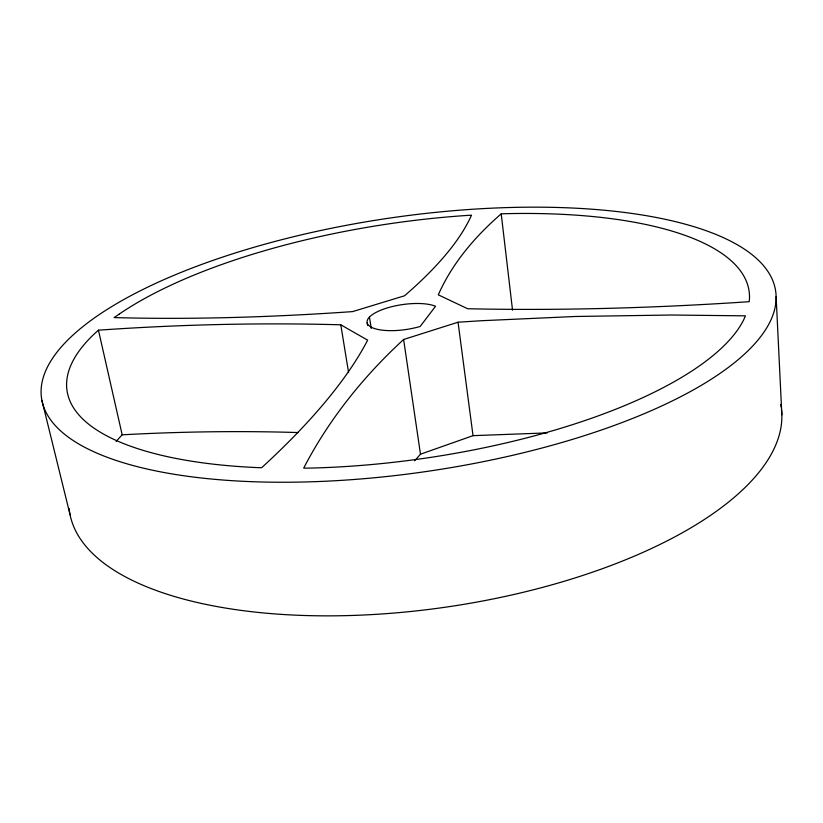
<?xml version="1.0" encoding="UTF-8"?>
<svg xmlns="http://www.w3.org/2000/svg" width="823" height="823" viewBox="0 0 823 823"><rect width="100%" height="100%" fill="white"/><g stroke="black" fill="none" stroke-linecap="round" stroke-linejoin="round"><path stroke-width="1.23" d="M414.669 460.746L420.481 454.203L473.03 435.655L547.429 432.898M369.455 317.05L368.097 318.748A37.416 12.602 -8.3 0 0 367.12 322.554L367.233 323.079A37.416 12.602 -8.3 0 0 392.19 330.651L393.703 330.62A37.416 12.602 -8.3 0 0 418.578 326.916L420.162 326.464L435.542 306.269A37.416 12.602 -8.3 0 0 415.481 303.502L414.02 303.543A37.416 12.602 -8.3 0 0 369.455 317.05L371.224 328.439M298.286 432.559C239.586 430.758 180.813 431.612 122.174 434.811L118.594 438.69A334.21 138.161 -8.3 0 0 116.177 441.509M403.62 339.488C363.478 376.389 328.789 419.576 303.697 468.102L307.432 468.143A344.642 118.563 -8.3 0 0 743.735 319.736L745.443 315.847L671.383 315.014L575.236 316.485L481.28 320.733L458.041 322.215L403.62 339.488L420.481 454.203M98.451 330.177L94.645 333.593A344.642 118.563 -8.3 0 0 259.06 467.67L261.683 467.69A1592.176 366.492 -19.2 0 0 367.655 340.156L340.804 324.807C259.996 322.534 179.095 324.54 98.451 330.177L122.174 434.811M501.217 213.857L503.851 213.733A344.642 118.563 -8.3 0 1 749.506 298.019L749.197 301.691A789.051 172.655 -5.1 0 1 467.649 308.738L438.299 294.84A3188.199 710.074 8.8 0 1 501.217 213.857L512.534 310.189M41.932 400.42L70.089 514.838M340.804 324.807L348.582 372.552M367.171 322.811L367.572 325.332M458.041 322.215L473.03 435.655M776.12 296.568A370.936 128.028 -8.3 0 1 227.374 480.354A370.936 128.028 -8.3 0 1 222.333 257.188A370.936 128.028 -8.3 0 1 776.12 296.568L781.85 414.802M781.469 409.432A359.641 149.138 -8.3 0 1 441.149 607.806A359.641 149.138 -8.3 0 1 69.122 508.511M780.729 404.597A359.641 149.138 -8.3 0 1 781.161 407.107M119.006 314.252L114.119 317.575A720.938 156.627 -7.3 0 0 352.583 311.608L404.515 295.796A1078.377 242.867 -15.4 0 0 471.486 215.194L469.624 215.276A344.642 118.563 -8.3 0 0 119.006 314.252"/></g></svg>
